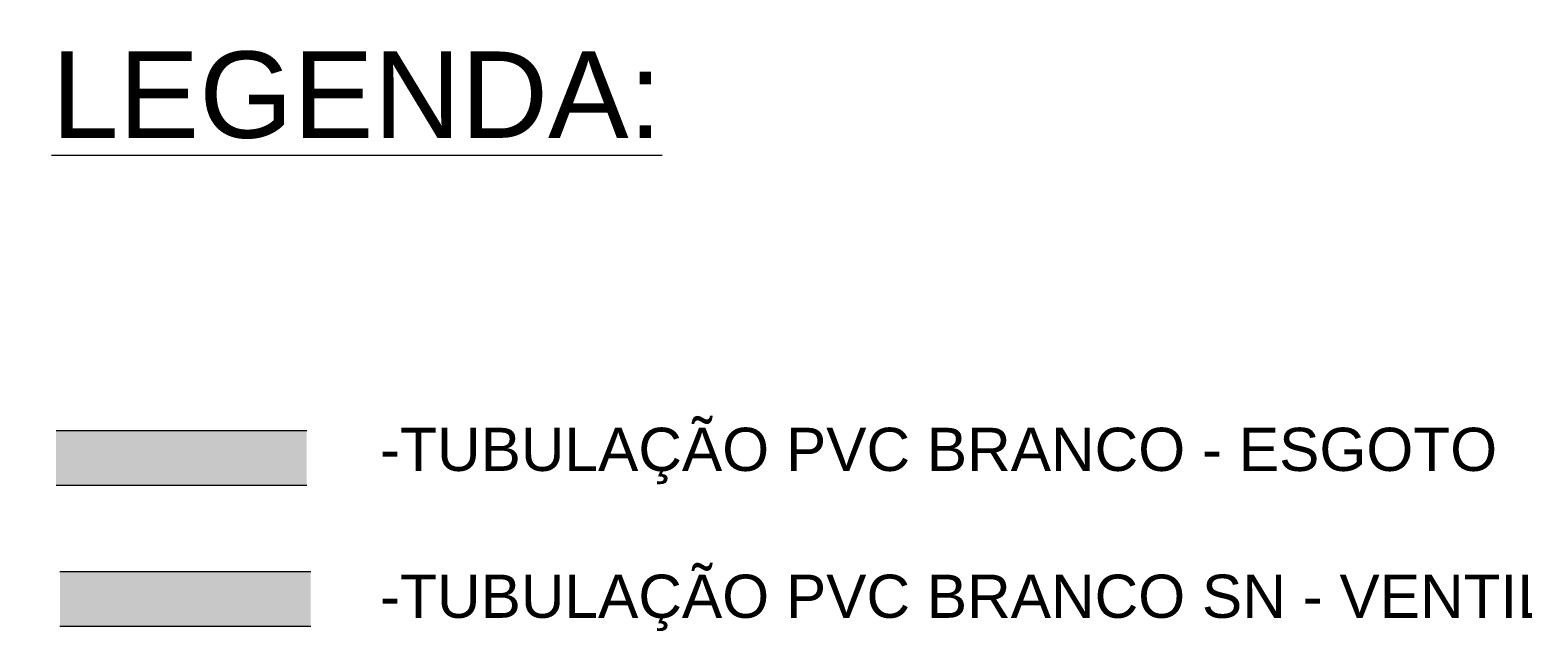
# Model space of a CAD drawing. Header units: metres. Extents: x 15 to 69.3, y -12.4 to 16.4.
# Drawn here: x 62.835 to 66.287, y 0.144 to 1.536 of the extents above; entities that cross this region are included whole.
import ezdxf

# ---------------------------------------------------------------- set-up
doc = ezdxf.new("R2010")
doc.units = ezdxf.units.M
for name, color, linetype, lineweight in [('A-DETL-GENF', 7, 'Continuous', 5), ('A-DETL-MEDM', 7, 'Continuous', 15), ('G-ANNO-TEXT', 7, 'Continuous', 5)]:
    doc.layers.add(name, color=color, linetype=linetype, lineweight=lineweight)
doc.styles.add('Arial_4', font='arial.ttf', dxfattribs={"height": 0.1})
doc.styles.add('Arial_5', font='arial.ttf', dxfattribs={"height": 0.2})

msp = doc.modelspace()

# ---------------------------------------------------------------- hatches: boundary and pattern name
at = {"layer": 'A-DETL-GENF', "true_color": 0x804000}
msp.add_hatch(color=36, dxfattribs=at).paths.add_polyline_path([(63.4756, 0.4821), (63.4756, 0.6081), (62.8956, 0.6081), (62.8956, 0.4821)])
at = {"layer": 'A-DETL-GENF', "true_color": 0x8000ff}
msp.add_hatch(color=190, dxfattribs=at).paths.add_polyline_path([(63.4756, 0.1559), (63.4848, 0.1559), (63.4848, 0.2819), (62.9048, 0.2819), (62.9048, 0.1559)])

# ---------------------------------------------------------------- linework, layer by layer
at = {"layer": 'A-DETL-MEDM'}
for p, q in [((63.4756, 0.6081), (62.8956, 0.6081)), ((62.8956, 0.4821), (63.4756, 0.4821)), ((63.4848, 0.2819), (62.9048, 0.2819)), ((62.9048, 0.1559), (63.4848, 0.1559))]:
    msp.add_line(p, q, dxfattribs=at)

# ---------------------------------------------------------------- texts
at = {"layer": 'G-ANNO-TEXT', "insert": (62.8851, 1.4862), "char_height": 0.2, "width": 1.723628, "attachment_point": 1, "style": 'Arial_5', "bg_fill": 3, "box_fill_scale": 1.25, "bg_fill_color": 256, "bg_fill_true_color": 13158600, "bg_fill_transparency": 0}
msp.add_mtext('\\LLEGENDA:', dxfattribs=at)
at = {"layer": 'G-ANNO-TEXT', "char_height": 0.1, "attachment_point": 1, "style": 'Arial_4'}
for s, insert, width in [('-TUBULAÇÃO PVC BRANCO - ESGOTO', (63.6451, 0.6153), 3.186708), ('-TUBULAÇÃO PVC BRANCO SN - VENTILAÇÃO ESGOTO', (63.6451, 0.2753), 4.61772)]:
    msp.add_mtext(s, dxfattribs=dict(at, insert=insert, width=width))

doc.saveas('drawing.dxf')
